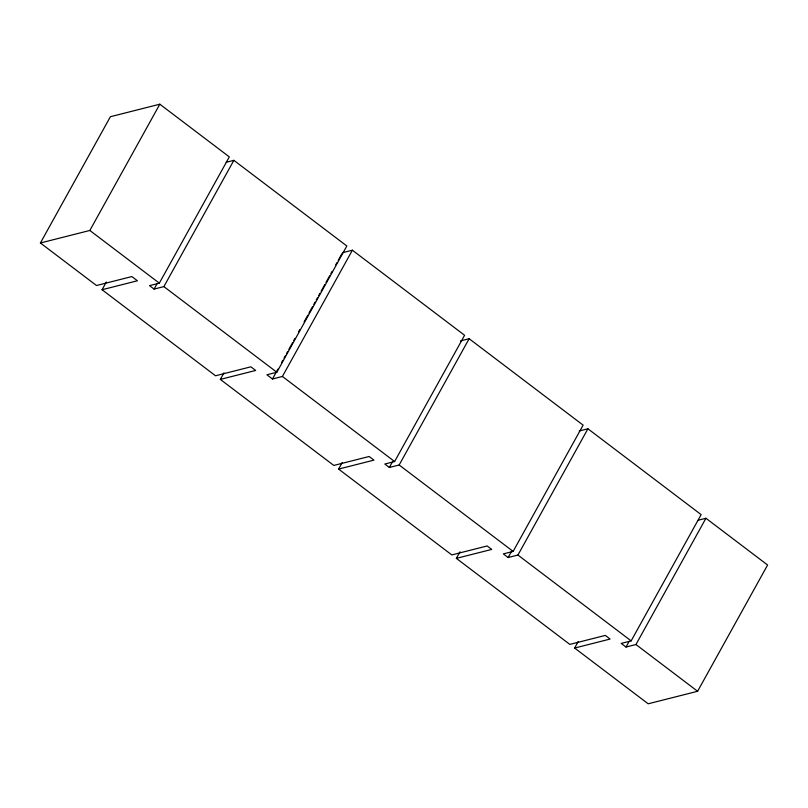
<?xml version="1.0" encoding="UTF-8"?>
<svg xmlns="http://www.w3.org/2000/svg" width="808" height="808" viewBox="0 0 808 808"><rect width="100%" height="100%" fill="white"/><g stroke="black" fill="none" stroke-linecap="round" stroke-linejoin="round"><path stroke-width="1.21" d="M456.369 558.368L491.719 549.42L487.163 545.966L451.813 554.924L338.603 469.084L373.952 460.126L369.145 456.49L333.805 465.438L220.332 379.406L255.681 370.458L250.884 366.812L215.534 375.771L102.061 289.739L137.411 280.78L131.856 276.568L96.505 285.517L40.4 242.986L110.393 116.716L159.822 104.202L229.321 156.893L159.328 283.154L149.531 285.638L154.076 289.092L163.883 286.608L233.866 160.338L346.834 245.986L276.841 372.256L266.903 374.771L272.458 378.992L282.406 376.467L352.389 250.207L464.6 335.28L394.607 461.54L384.8 464.024L389.355 467.479L399.152 464.994L469.145 338.724L583.124 425.139L513.13 551.41L503.323 553.894L508.131 557.53L517.928 555.045L587.921 428.785L701.132 514.625L631.149 640.885L621.2 643.41L626.008 647.046L635.947 644.531L705.94 518.261L767.6 565.014L697.607 691.284L648.178 703.798L574.639 648.046L610.08 639.067L605.323 635.411L569.832 644.4L456.369 558.368L460.015 551.783M40.4 242.986L89.84 230.462L159.822 104.202M102.061 289.739L106.323 282.053M154.076 289.092L157.116 283.598M220.332 379.406L223.988 372.821M272.458 378.992L277.942 369.104M281.588 362.519L282.81 360.328M284.022 358.126L285.244 355.934M286.456 353.732L287.678 351.541M288.89 349.339L292.546 342.754M293.759 340.562L294.981 338.36M298.627 331.775L299.849 329.583M304.111 321.897L307.757 315.302M308.979 313.11L312.625 306.525M313.847 304.323L315.059 302.131M316.281 299.94L317.494 297.738M318.716 295.546L319.928 293.344M321.15 291.153L324.796 284.567M326.018 282.366L329.674 275.781M330.886 273.579L332.108 271.387M335.754 264.802L336.976 262.6M338.188 260.408L341.845 253.823M338.603 469.084L342.249 462.489M389.355 467.479L392.395 461.984M508.131 557.53L511.777 550.945M574.458 648.37L578.286 641.461M626.008 647.046L629.048 641.562M226.24 162.277L233.866 160.338M342.451 252.722L352.389 250.207M460.429 340.936L469.145 338.724M579.205 430.987L587.921 428.785M698.203 520.221L705.94 518.261M89.84 230.462L159.328 283.154M163.883 286.608L276.841 372.256M282.406 376.467L394.607 461.54M399.152 464.994L513.13 551.41M517.928 555.045L631.149 640.885M635.947 644.531L697.607 691.284"/></g></svg>
